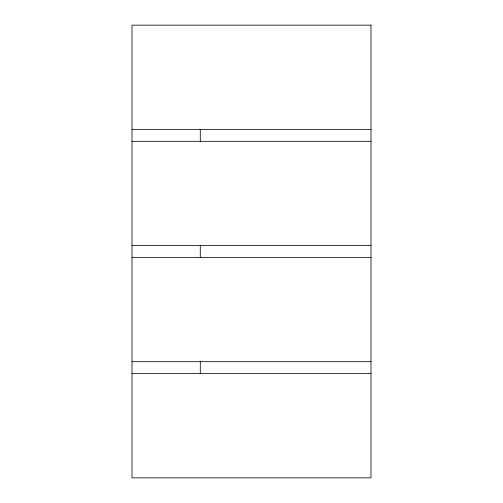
<?xml version="1.0" encoding="UTF-8"?>
<svg xmlns="http://www.w3.org/2000/svg" width="503" height="503" viewBox="0 0 503 503"><rect width="100%" height="100%" fill="white"/><g stroke="black" fill="none" stroke-linecap="round" stroke-linejoin="round"><path stroke-width="0.75" d="M132 129.365L371 129.365M132 141.312L371 141.312M132 245.527L371 245.527M132 257.473L371 257.473M132 361.688L371 361.688M132 373.635L371 373.635M200.282 129.365L200.282 141.312M200.282 245.527L200.282 257.473M200.282 361.688L200.282 373.635M371 25.15L132 25.15L132 477.85L371 477.85L371 25.15"/></g></svg>
